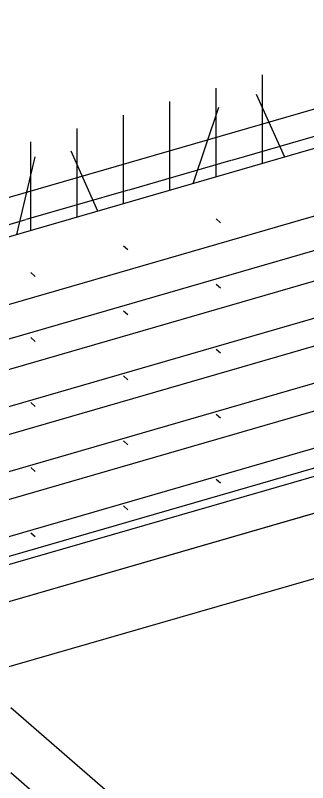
# Model space of a CAD drawing. Units: millimetres at full size, sheet at 1:250. Extents: x -35388 to 36956, y -20582 to 22579.
# Drawn here: x -16588 to -6650, y -5168 to 20886 of the extents above; entities that cross this region are included whole.
import ezdxf

# ---------------------------------------------------------------- set-up
doc = ezdxf.new("R2010")
doc.units = ezdxf.units.MM
doc.header["$LTSCALE"] = 250
for name, color, linetype in [('0-1_GAIKEI', 4, 'Continuous'), ('0-2_KABETUNAGI', 2, 'Continuous'), ('0-3_NET', 3, 'Continuous'), ('0-E_TANKAN', 3, 'Continuous')]:
    doc.layers.add(name, color=color, linetype=linetype)

msp = doc.modelspace()

# ---------------------------------------------------------------- linework, layer by layer
at = {"layer": '0-1_GAIKEI'}
for p, q in [((4826.3, 19611), (-29814.7, 9611)), ((4826.3, 17316), (-29814.7, 7316)), ((4826.3, 17316), (-29814.7, 7316)), ((-26814.7, 7012.9), (7826.3, 17012.9)), ((4826.3, 15107.6), (-29814.7, 5107.6)), ((4826.3, 15107.6), (-29814.7, 5107.6)), ((-26814.7, 4717.9), (7826.3, 14717.9)), ((-26814.7, 4717.9), (7826.3, 14717.9)), ((4826.3, 12899.3), (-29814.7, 2899.3)), ((4826.3, 12899.3), (-29814.7, 2899.3)), ((-26814.7, 2509.5), (7826.3, 12509.5)), ((-26814.7, 2509.5), (7826.3, 12509.5)), ((4826.3, 10690.9), (-29814.7, 690.9)), ((4826.3, 10690.9), (-29814.7, 690.9)), ((-26814.7, 301.2), (7826.3, 10301.2)), ((-26814.7, 301.2), (7826.3, 10301.2)), ((4826.3, 8482.5), (-29814.7, -1517.5)), ((-26814.7, -1907.2), (7826.3, 8092.8)), ((-22657.8, -707.2), (7826.3, 8092.8)), ((-22657.8, -2915.5), (7826.3, 5884.5)), ((-7544, -10596.1), (-16744, -2628.7)), ((-7544, -12804.5), (-16744, -4837))]:
    msp.add_line(p, q, dxfattribs=at)
at = {"layer": '0-2_KABETUNAGI'}
for p, q in [((-9758.4, 13971.8), (-9608.4, 13841.9)), ((-12909, 13062.3), (-12759, 12932.4)), ((-16059.6, 12152.8), (-15909.6, 12022.9)), ((-9758.4, 11763.4), (-9608.4, 11633.5)), ((-12909, 10853.9), (-12759, 10724)), ((-16059.6, 9944.4), (-15909.6, 9814.5)), ((-9758.4, 9555), (-9608.4, 9425.1)), ((-12909, 8645.5), (-12759, 8515.6)), ((-16059.6, 7736), (-15909.6, 7606.1)), ((-9758.4, 7346.7), (-9608.4, 7216.8)), ((-12909, 6437.2), (-12759, 6307.3)), ((-16059.6, 5527.7), (-15909.6, 5397.8)), ((-9758.4, 5138.3), (-9608.4, 5008.4)), ((-12909, 4228.8), (-12759, 4098.9)), ((-16059.6, 3319.3), (-15909.6, 3189.4))]:
    msp.add_line(p, q, dxfattribs=at)
at = {"layer": '0-3_NET'}
for p, q in [((4621.9, 20886.2), (-19250.1, 13995)), ((4621.9, 8696.9), (-19250.1, 1805.7))]:
    msp.add_line(p, q, dxfattribs=at)
at = {"layer": '0-E_TANKAN'}
for p, q in [((-8183.1, 15855.5), (-8183.1, 18865.8)), ((-9758.4, 15400.7), (-9758.4, 18411)), ((-7431.5, 16072.4), (-8385.5, 18203.4)), ((-11333.7, 14946), (-11333.7, 17956.3)), ((-9682.7, 17758.8), (-10556.6, 15170.3)), ((-12909, 14491.2), (-12909, 17501.5)), ((-14484.3, 14036.5), (-14484.3, 17046.8)), ((-5781, 16961.1), (-9245.1, 15961.1)), ((-16059.6, 13581.7), (-16059.6, 16592)), ((-13778.1, 14240.3), (-14692.2, 16276.5)), ((-15924.2, 16080.6), (-16547.9, 13440.8)), ((-9266.7, 15954.9), (-12730.8, 14954.9)), ((-12752.5, 14948.6), (-16216.6, 13948.6)), ((-16238.2, 13942.4), (-19702.3, 12942.4))]:
    msp.add_line(p, q, dxfattribs=at)

doc.saveas('drawing.dxf')
